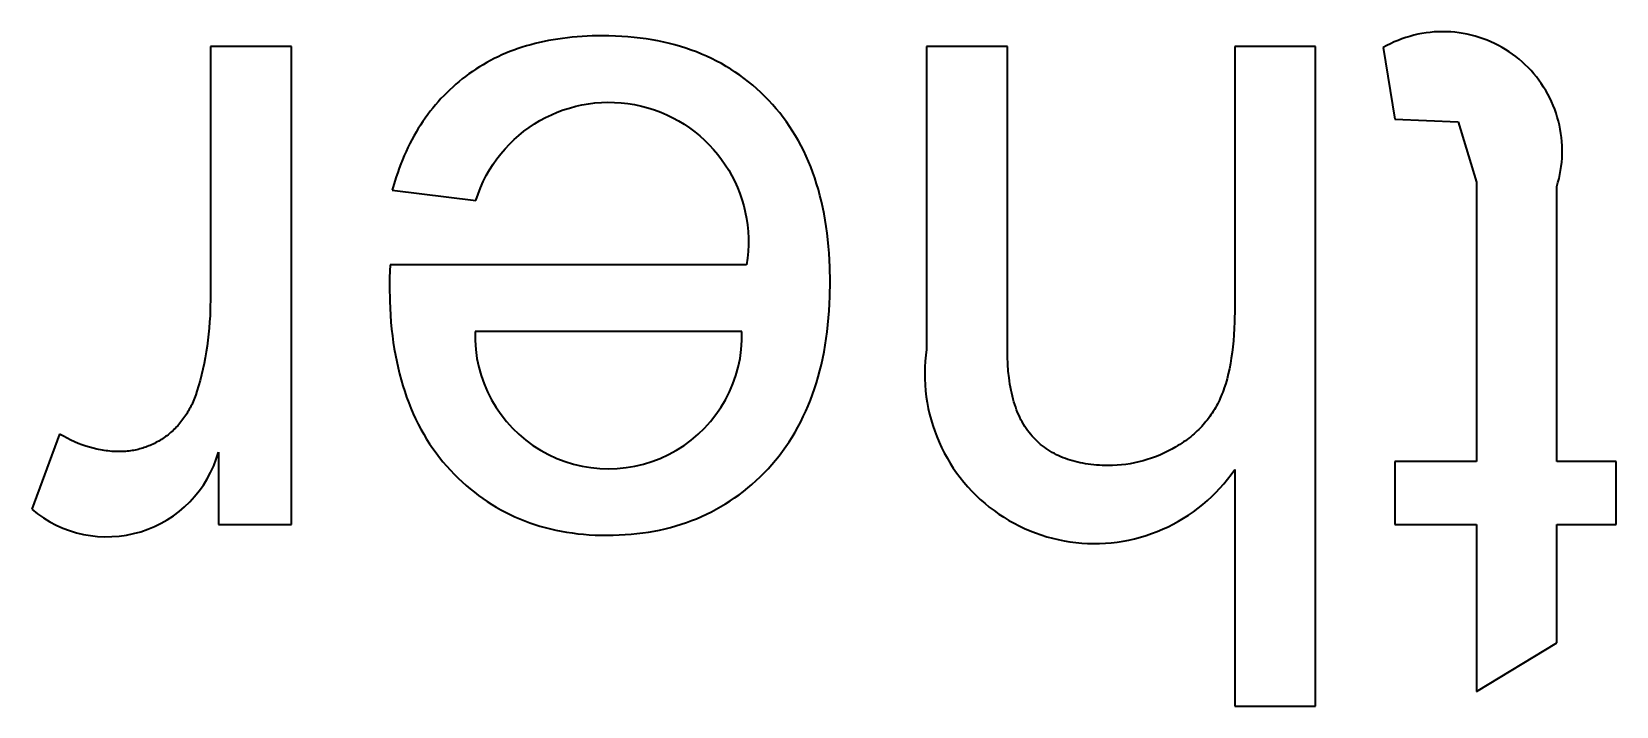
# Model space of a CAD drawing. Extents: x -1322 to 4351, y -2014 to 1793.
# Drawn here: x 696.78 to 703.15, y -606.5 to -603.79 of the extents above; entities that cross this region are included whole.
import ezdxf

# ---------------------------------------------------------------- set-up
doc = ezdxf.new("R2010")
doc.units = 0
doc.header["$MEASUREMENT"] = 0
doc.layers.add('01 Basic thick', color=7, linetype='CONTINUOUS', lineweight=35)

msp = doc.modelspace()

# ---------------------------------------------------------------- linework, layer by layer
at = {"layer": '01 Basic thick'}
for p, q in [((698.8775, -603.8189), (698.859, -603.8223)), ((698.8962, -603.8159), (698.8775, -603.8189)), ((698.9151, -603.8132), (698.8962, -603.8159)), ((698.9343, -603.8108), (698.9151, -603.8132)), ((698.9537, -603.8087), (698.9343, -603.8108)), ((698.9932, -603.8055), (698.9537, -603.8087)), ((699.0336, -603.8036), (698.9932, -603.8055)), ((699.075, -603.803), (699.0336, -603.8036)), ((699.1012, -603.8032), (699.075, -603.803)), ((699.127, -603.804), (699.1012, -603.8032)), ((699.1525, -603.8053), (699.127, -603.804)), ((699.1777, -603.807), (699.1525, -603.8053)), ((699.2025, -603.8093), (699.1777, -603.807)), ((699.2269, -603.8121), (699.2025, -603.8093)), ((699.2511, -603.8154), (699.2269, -603.8121)), ((699.2748, -603.8192), (699.2511, -603.8154)), ((699.2983, -603.8236), (699.2748, -603.8192)), ((702.2876, -603.8154), (702.2721, -603.8213)), ((702.3034, -603.8099), (702.2876, -603.8154)), ((702.3193, -603.8051), (702.3034, -603.8099)), ((702.3354, -603.8007), (702.3193, -603.8051)), ((702.3517, -603.797), (702.3354, -603.8007)), ((702.368, -603.7938), (702.3517, -603.797)), ((702.3845, -603.7912), (702.368, -603.7938)), ((702.401, -603.7891), (702.3845, -603.7912)), ((702.4176, -603.7876), (702.401, -603.7891)), ((702.4342, -603.7867), (702.4176, -603.7876)), ((702.4509, -603.7864), (702.4342, -603.7867)), ((702.4676, -603.7867), (702.4509, -603.7864)), ((702.4842, -603.7875), (702.4676, -603.7867)), ((702.5008, -603.7889), (702.4842, -603.7875)), ((702.5173, -603.7909), (702.5008, -603.7889)), ((702.5338, -603.7934), (702.5173, -603.7909)), ((702.5502, -603.7966), (702.5338, -603.7934)), ((702.5664, -603.8003), (702.5502, -603.7966)), ((702.5825, -603.8045), (702.5664, -603.8003)), ((702.5985, -603.8094), (702.5825, -603.8045)), ((702.6143, -603.8147), (702.5985, -603.8094)), ((702.6299, -603.8206), (702.6143, -603.8147)), ((697.5002, -603.8464), (697.5002, -604.8521)), ((697.8254, -603.8464), (697.5002, -603.8464)), ((697.8254, -605.767), (697.8254, -603.8464)), ((698.6713, -603.8801), (698.6557, -603.8873)), ((698.6872, -603.8733), (698.6713, -603.8801)), ((698.7033, -603.8667), (698.6872, -603.8733)), ((698.7197, -603.8605), (698.7033, -603.8667)), ((698.7363, -603.8546), (698.7197, -603.8605)), ((698.7531, -603.849), (698.7363, -603.8546)), ((698.7702, -603.8438), (698.7531, -603.849)), ((698.7875, -603.8388), (698.7702, -603.8438)), ((698.805, -603.8342), (698.7875, -603.8388)), ((698.8228, -603.8299), (698.805, -603.8342)), ((698.8408, -603.8259), (698.8228, -603.8299)), ((698.859, -603.8223), (698.8408, -603.8259)), ((699.3214, -603.8284), (699.2983, -603.8236)), ((699.3441, -603.8337), (699.3214, -603.8284)), ((699.3665, -603.8396), (699.3441, -603.8337)), ((699.3886, -603.8459), (699.3665, -603.8396)), ((699.4103, -603.8528), (699.3886, -603.8459)), ((699.4317, -603.8601), (699.4103, -603.8528)), ((699.4528, -603.868), (699.4317, -603.8601)), ((699.4735, -603.8764), (699.4528, -603.868)), ((699.4938, -603.8852), (699.4735, -603.8764)), ((700.377, -603.8464), (700.377, -605.0636)), ((700.7022, -603.8464), (700.377, -603.8464)), ((700.7022, -605.0636), (700.7022, -603.8464)), ((701.6156, -603.8464), (701.6156, -604.8976)), ((701.9408, -603.8464), (701.6156, -603.8464)), ((701.9408, -606.4979), (701.9408, -603.8464)), ((702.2268, -603.8424), (702.2122, -603.8505)), ((702.2122, -603.8505), (702.259, -604.1378)), ((702.2416, -603.8349), (702.2268, -603.8424)), ((702.2567, -603.8278), (702.2416, -603.8349)), ((702.2721, -603.8213), (702.2567, -603.8278)), ((702.6452, -603.8271), (702.6299, -603.8206)), ((702.6603, -603.8341), (702.6452, -603.8271)), ((702.6752, -603.8416), (702.6603, -603.8341)), ((702.6898, -603.8496), (702.6752, -603.8416)), ((702.7042, -603.8581), (702.6898, -603.8496)), ((702.7182, -603.8671), (702.7042, -603.8581)), ((702.7319, -603.8766), (702.7182, -603.8671)), ((702.7453, -603.8865), (702.7319, -603.8766)), ((698.5526, -603.9465), (698.5388, -603.9562)), ((698.5666, -603.9371), (698.5526, -603.9465)), ((698.5809, -603.928), (698.5666, -603.9371)), ((698.5954, -603.9192), (698.5809, -603.928)), ((698.6101, -603.9108), (698.5954, -603.9192)), ((698.625, -603.9026), (698.6101, -603.9108)), ((698.6402, -603.8948), (698.625, -603.9026)), ((698.6557, -603.8873), (698.6402, -603.8948)), ((699.5139, -603.8946), (699.4938, -603.8852)), ((699.5336, -603.9045), (699.5139, -603.8946)), ((699.5529, -603.9149), (699.5336, -603.9045)), ((699.5719, -603.9258), (699.5529, -603.9149)), ((699.5906, -603.9372), (699.5719, -603.9258)), ((699.6089, -603.9492), (699.5906, -603.9372)), ((702.7583, -603.8969), (702.7453, -603.8865)), ((702.7709, -603.9078), (702.7583, -603.8969)), ((702.7832, -603.9191), (702.7709, -603.9078)), ((702.795, -603.9308), (702.7832, -603.9191)), ((702.8064, -603.9429), (702.795, -603.9308)), ((702.8175, -603.9554), (702.8064, -603.9429)), ((698.4736, -604.0089), (698.4614, -604.0202)), ((698.4862, -603.9978), (698.4736, -604.0089)), ((698.4989, -603.987), (698.4862, -603.9978)), ((698.512, -603.9765), (698.4989, -603.987)), ((698.5253, -603.9662), (698.512, -603.9765)), ((698.5388, -603.9562), (698.5253, -603.9662)), ((699.6269, -603.9616), (699.6089, -603.9492)), ((699.6445, -603.9745), (699.6269, -603.9616)), ((699.6618, -603.9879), (699.6445, -603.9745)), ((699.6788, -604.0019), (699.6618, -603.9879)), ((699.6954, -604.0163), (699.6788, -604.0019)), ((702.828, -603.9683), (702.8175, -603.9554)), ((702.8382, -603.9815), (702.828, -603.9683)), ((702.8478, -603.9951), (702.8382, -603.9815)), ((702.857, -604.009), (702.8478, -603.9951)), ((702.8657, -604.0233), (702.857, -604.009)), ((698.415, -604.068), (698.4041, -604.0806)), ((698.4262, -604.0556), (698.415, -604.068)), ((698.4377, -604.0436), (698.4262, -604.0556)), ((698.4494, -604.0317), (698.4377, -604.0436)), ((698.4614, -604.0202), (698.4494, -604.0317)), ((699.7117, -604.0313), (699.6954, -604.0163)), ((699.7276, -604.0467), (699.7117, -604.0313)), ((699.7432, -604.0627), (699.7276, -604.0467)), ((699.7584, -604.0791), (699.7432, -604.0627)), ((702.8739, -604.0378), (702.8657, -604.0233)), ((702.8815, -604.0526), (702.8739, -604.0378)), ((702.8887, -604.0676), (702.8815, -604.0526)), ((702.8953, -604.0829), (702.8887, -604.0676)), ((698.363, -604.1336), (698.3534, -604.1475)), ((698.3729, -604.1199), (698.363, -604.1336)), ((698.383, -604.1065), (698.3729, -604.1199)), ((698.3934, -604.0934), (698.383, -604.1065)), ((698.4041, -604.0806), (698.3934, -604.0934)), ((699.7731, -604.0959), (699.7584, -604.0791)), ((699.7874, -604.1131), (699.7731, -604.0959)), ((699.8011, -604.1308), (699.7874, -604.1131)), ((699.8144, -604.1488), (699.8011, -604.1308)), ((702.9014, -604.0984), (702.8953, -604.0829)), ((702.907, -604.1141), (702.9014, -604.0984)), ((702.912, -604.13), (702.907, -604.1141)), ((702.9165, -604.1461), (702.912, -604.13)), ((698.3261, -604.1907), (698.3175, -604.2057)), ((698.3349, -604.176), (698.3261, -604.1907)), ((698.344, -604.1616), (698.3349, -604.176)), ((698.3534, -604.1475), (698.344, -604.1616)), ((699.8271, -604.1673), (699.8144, -604.1488)), ((699.8394, -604.1861), (699.8271, -604.1673)), ((699.8512, -604.2054), (699.8394, -604.1861)), ((702.259, -604.1378), (702.5132, -604.1488)), ((702.5132, -604.1488), (702.587, -604.3913)), ((702.9204, -604.1623), (702.9165, -604.1461)), ((702.9237, -604.1786), (702.9204, -604.1623)), ((702.9265, -604.195), (702.9237, -604.1786)), ((702.9287, -604.2115), (702.9265, -604.195)), ((698.2935, -604.252), (698.286, -604.268)), ((698.3012, -604.2363), (698.2935, -604.252)), ((698.3093, -604.2209), (698.3012, -604.2363)), ((698.3175, -604.2057), (698.3093, -604.2209)), ((699.8625, -604.2251), (699.8512, -604.2054)), ((699.8734, -604.2452), (699.8625, -604.2251)), ((699.8837, -604.2657), (699.8734, -604.2452)), ((702.9303, -604.2281), (702.9287, -604.2115)), ((702.9313, -604.2448), (702.9303, -604.2281)), ((702.9318, -604.2614), (702.9313, -604.2448)), ((702.9316, -604.2781), (702.9318, -604.2614)), ((698.2651, -604.3176), (698.2586, -604.3346)), ((698.2718, -604.3008), (698.2651, -604.3176)), ((698.2787, -604.2843), (698.2718, -604.3008)), ((698.286, -604.268), (698.2787, -604.2843)), ((699.8936, -604.2866), (699.8837, -604.2657)), ((699.903, -604.3079), (699.8936, -604.2866)), ((699.9119, -604.3296), (699.903, -604.3079)), ((702.9254, -604.3444), (702.9278, -604.3279)), ((702.9278, -604.3279), (702.9297, -604.3113)), ((702.9297, -604.3113), (702.931, -604.2947)), ((702.931, -604.2947), (702.9316, -604.2781)), ((698.2409, -604.3872), (698.2304, -604.4237)), ((698.2465, -604.3694), (698.2409, -604.3872)), ((698.2525, -604.3519), (698.2465, -604.3694)), ((698.2586, -604.3346), (698.2525, -604.3519)), ((699.9203, -604.3518), (699.9119, -604.3296)), ((699.9283, -604.3743), (699.9203, -604.3518)), ((699.9357, -604.3973), (699.9283, -604.3743)), ((702.587, -604.3913), (702.587, -605.5142)), ((702.9147, -604.3932), (702.9189, -604.3771)), ((702.9189, -604.3771), (702.9224, -604.3608)), ((702.9224, -604.3608), (702.9254, -604.3444)), ((698.2304, -604.4237), (698.5666, -604.465)), ((699.9427, -604.4206), (699.9357, -604.3973)), ((699.9492, -604.4444), (699.9427, -604.4206)), ((699.9552, -604.4686), (699.9492, -604.4444)), ((702.91, -604.4092), (702.9147, -604.3932)), ((702.91, -605.5142), (702.91, -604.4092)), ((699.9608, -604.4932), (699.9552, -604.4686)), ((699.9658, -604.5182), (699.9608, -604.4932)), ((699.9704, -604.5436), (699.9658, -604.5182)), ((699.9745, -604.5694), (699.9704, -604.5436)), ((699.9781, -604.5957), (699.9745, -604.5694)), ((699.9812, -604.6223), (699.9781, -604.5957)), ((699.9838, -604.6494), (699.9812, -604.6223)), ((699.986, -604.6768), (699.9838, -604.6494)), ((699.9877, -604.7047), (699.986, -604.6768)), ((699.9889, -604.733), (699.9877, -604.7047)), ((698.2199, -604.7741), (698.2194, -604.8108)), ((698.2215, -604.724), (698.2199, -604.7741)), ((699.6537, -604.724), (698.2215, -604.724)), ((699.9898, -604.7908), (699.9889, -604.733)), ((698.2194, -604.8108), (698.2204, -604.8694)), ((699.9889, -604.8506), (699.9898, -604.7908)), ((697.5002, -604.8521), (697.4993, -604.9031)), ((698.2204, -604.8694), (698.2232, -604.9263)), ((699.9859, -604.9086), (699.9877, -604.8798)), ((699.9877, -604.8798), (699.9889, -604.8506)), ((701.6156, -604.8976), (701.6148, -604.9524)), ((697.4967, -604.953), (697.4948, -604.9776)), ((697.4983, -604.9282), (697.4967, -604.953)), ((697.4993, -604.9031), (697.4983, -604.9282)), ((698.2232, -604.9263), (698.2254, -604.9542)), ((698.2254, -604.9542), (698.228, -604.9816)), ((699.9779, -604.9925), (699.9811, -604.9649)), ((699.9811, -604.9649), (699.9837, -604.937)), ((699.9837, -604.937), (699.9859, -604.9086)), ((701.6148, -604.9524), (701.6137, -604.9787)), ((697.4896, -605.0261), (697.4864, -605.0499)), ((697.4924, -605.002), (697.4896, -605.0261)), ((697.4948, -604.9776), (697.4924, -605.002)), ((698.228, -604.9816), (698.2311, -605.0086)), ((698.2311, -605.0086), (698.2347, -605.0352)), ((699.6358, -604.9913), (698.5632, -604.9913)), ((699.9701, -605.0463), (699.9742, -605.0196)), ((699.9742, -605.0196), (699.9779, -604.9925)), ((701.6104, -605.0291), (701.608, -605.0531)), ((701.6123, -605.0043), (701.6104, -605.0291)), ((701.6137, -604.9787), (701.6123, -605.0043)), ((697.4828, -605.0736), (697.4787, -605.0969)), ((697.4864, -605.0499), (697.4828, -605.0736)), ((698.2347, -605.0352), (698.2387, -605.0614)), ((698.2387, -605.0614), (698.2432, -605.0871)), ((698.2432, -605.0871), (698.2483, -605.1125)), ((699.9603, -605.0984), (699.9655, -605.0725)), ((699.9655, -605.0725), (699.9701, -605.0463)), ((700.374, -605.0872), (700.3718, -605.1109)), ((700.377, -605.0636), (700.374, -605.0872)), ((700.7026, -605.0936), (700.7022, -605.0636)), ((701.6053, -605.0764), (701.6021, -605.0989)), ((701.608, -605.0531), (701.6053, -605.0764)), ((697.4694, -605.1429), (697.4641, -605.1655)), ((697.4743, -605.12), (697.4694, -605.1429)), ((697.4787, -605.0969), (697.4743, -605.12)), ((698.2483, -605.1125), (698.2537, -605.1374)), ((698.2537, -605.1374), (698.2597, -605.1619)), ((699.942, -605.1734), (699.9486, -605.1488)), ((699.9486, -605.1488), (699.9547, -605.1238)), ((699.9547, -605.1238), (699.9603, -605.0984)), ((700.3705, -605.1347), (700.37, -605.1585)), ((700.3718, -605.1109), (700.3705, -605.1347)), ((700.7038, -605.1225), (700.7026, -605.0936)), ((700.7059, -605.1504), (700.7038, -605.1225)), ((700.7088, -605.1773), (700.7059, -605.1504)), ((701.5945, -605.1417), (701.59, -605.162)), ((701.5985, -605.1207), (701.5945, -605.1417)), ((701.6021, -605.0989), (701.5985, -605.1207)), ((697.4523, -605.2099), (697.4458, -605.2317)), ((697.4584, -605.1878), (697.4523, -605.2099)), ((697.4641, -605.1655), (697.4584, -605.1878)), ((698.2597, -605.1619), (698.2661, -605.186)), ((698.2661, -605.186), (698.2731, -605.2097)), ((698.2731, -605.2097), (698.2805, -605.2329)), ((699.9274, -605.2212), (699.935, -605.1975)), ((699.935, -605.1975), (699.942, -605.1734)), ((700.37, -605.1585), (700.3703, -605.1823)), ((700.3703, -605.1823), (700.3715, -605.2061)), ((700.3715, -605.2061), (700.3734, -605.2298)), ((700.7105, -605.1903), (700.7088, -605.1773)), ((700.7125, -605.2031), (700.7105, -605.1903)), ((700.7146, -605.2157), (700.7125, -605.2031)), ((700.717, -605.2279), (700.7146, -605.2157)), ((701.574, -605.2181), (701.571, -605.2268)), ((701.5798, -605.2002), (701.574, -605.2181)), ((701.5851, -605.1815), (701.5798, -605.2002)), ((701.59, -605.162), (701.5851, -605.1815)), ((697.4276, -605.2792), (697.4246, -605.2856)), ((697.4305, -605.2727), (697.4276, -605.2792)), ((697.436, -605.2594), (697.4305, -605.2727)), ((697.4411, -605.2457), (697.436, -605.2594)), ((697.4458, -605.2317), (697.4411, -605.2457)), ((698.2805, -605.2329), (698.2883, -605.2558)), ((698.2883, -605.2558), (698.2967, -605.2782)), ((698.2967, -605.2782), (698.3055, -605.3002)), ((699.9018, -605.2898), (699.9108, -605.2674)), ((699.9108, -605.2674), (699.9194, -605.2445)), ((699.9194, -605.2445), (699.9274, -605.2212)), ((700.3734, -605.2298), (700.3762, -605.2534)), ((700.3762, -605.2534), (700.3798, -605.2769)), ((700.3798, -605.2769), (700.3843, -605.3003)), ((700.7196, -605.2399), (700.717, -605.2279)), ((700.7224, -605.2517), (700.7196, -605.2399)), ((700.7254, -605.2632), (700.7224, -605.2517)), ((700.7286, -605.2744), (700.7254, -605.2632)), ((700.732, -605.2854), (700.7286, -605.2744)), ((701.5466, -605.2829), (701.5426, -605.2905)), ((701.5505, -605.2753), (701.5466, -605.2829)), ((701.5542, -605.2675), (701.5505, -605.2753)), ((701.5578, -605.2597), (701.5542, -605.2675)), ((701.5646, -605.2436), (701.5578, -605.2597)), ((701.5678, -605.2353), (701.5646, -605.2436)), ((701.571, -605.2268), (701.5678, -605.2353)), ((697.3895, -605.3443), (697.3855, -605.3497)), ((697.3935, -605.3389), (697.3895, -605.3443)), ((697.3973, -605.3333), (697.3935, -605.3389)), ((697.4011, -605.3277), (697.3973, -605.3333)), ((697.4047, -605.322), (697.4011, -605.3277)), ((697.4083, -605.3161), (697.4047, -605.322)), ((697.4117, -605.3102), (697.4083, -605.3161)), ((697.4151, -605.3042), (697.4117, -605.3102)), ((697.4184, -605.2981), (697.4151, -605.3042)), ((697.4215, -605.2919), (697.4184, -605.2981)), ((697.4246, -605.2856), (697.4215, -605.2919)), ((698.3055, -605.3002), (698.3148, -605.3218)), ((698.3148, -605.3218), (698.3246, -605.343)), ((698.3246, -605.343), (698.3349, -605.3638)), ((699.8719, -605.3546), (699.8823, -605.3335)), ((699.8823, -605.3335), (699.8923, -605.3119)), ((699.8923, -605.3119), (699.9018, -605.2898)), ((700.3843, -605.3003), (700.3895, -605.3235)), ((700.3895, -605.3235), (700.3956, -605.3465)), ((700.3956, -605.3465), (700.4025, -605.3693)), ((700.7356, -605.2961), (700.732, -605.2854)), ((700.7395, -605.3066), (700.7356, -605.2961)), ((700.7435, -605.3168), (700.7395, -605.3066)), ((700.7477, -605.3267), (700.7435, -605.3168)), ((700.7522, -605.3364), (700.7477, -605.3267)), ((700.7569, -605.3459), (700.7522, -605.3364)), ((700.7617, -605.355), (700.7569, -605.3459)), ((701.5053, -605.3472), (701.4999, -605.3538)), ((701.5104, -605.3405), (701.5053, -605.3472)), ((701.5155, -605.3336), (701.5104, -605.3405)), ((701.5204, -605.3267), (701.5155, -605.3336)), ((701.5251, -605.3197), (701.5204, -605.3267)), ((701.5297, -605.3125), (701.5251, -605.3197)), ((701.5341, -605.3053), (701.5297, -605.3125)), ((701.5384, -605.2979), (701.5341, -605.3053)), ((701.5426, -605.2905), (701.5384, -605.2979)), ((696.894, -605.4039), (696.7817, -605.7057)), ((696.909, -605.4125), (696.894, -605.4039)), ((697.3245, -605.4101), (697.3192, -605.4141)), ((697.3298, -605.4061), (697.3245, -605.4101)), ((697.3349, -605.4019), (697.3298, -605.4061)), ((697.34, -605.3977), (697.3349, -605.4019)), ((697.345, -605.3933), (697.34, -605.3977)), ((697.3499, -605.3889), (697.345, -605.3933)), ((697.3546, -605.3843), (697.3499, -605.3889)), ((697.3593, -605.3797), (697.3546, -605.3843)), ((697.3639, -605.3749), (697.3593, -605.3797)), ((697.3684, -605.3701), (697.3639, -605.3749)), ((697.3728, -605.3651), (697.3684, -605.3701)), ((697.3772, -605.3601), (697.3728, -605.3651)), ((697.3814, -605.3549), (697.3772, -605.3601)), ((697.3855, -605.3497), (697.3814, -605.3549)), ((698.3349, -605.3638), (698.3456, -605.3841)), ((698.3456, -605.3841), (698.3569, -605.4041)), ((698.3569, -605.4041), (698.3686, -605.4236)), ((699.8375, -605.4156), (699.8495, -605.3957)), ((699.8495, -605.3957), (699.8609, -605.3754)), ((699.8609, -605.3754), (699.8719, -605.3546)), ((700.4025, -605.3693), (700.4101, -605.3918)), ((700.4101, -605.3918), (700.4185, -605.4141)), ((700.7668, -605.3639), (700.7617, -605.355)), ((700.7721, -605.3726), (700.7668, -605.3639)), ((700.7776, -605.381), (700.7721, -605.3726)), ((700.7833, -605.3891), (700.7776, -605.381)), ((700.7892, -605.397), (700.7833, -605.3891)), ((700.7954, -605.4046), (700.7892, -605.397)), ((700.8017, -605.412), (700.7954, -605.4046)), ((701.4455, -605.4087), (701.4388, -605.4143)), ((701.4522, -605.403), (701.4455, -605.4087)), ((701.4586, -605.3972), (701.4522, -605.403)), ((701.465, -605.3913), (701.4586, -605.3972)), ((701.4712, -605.3854), (701.465, -605.3913)), ((701.4772, -605.3793), (701.4712, -605.3854)), ((701.4831, -605.3731), (701.4772, -605.3793)), ((701.4889, -605.3667), (701.4831, -605.3731)), ((701.4945, -605.3603), (701.4889, -605.3667)), ((701.4999, -605.3538), (701.4945, -605.3603)), ((696.9239, -605.4204), (696.909, -605.4125)), ((696.9389, -605.4278), (696.9239, -605.4204)), ((696.9538, -605.4347), (696.9389, -605.4278)), ((696.9687, -605.441), (696.9538, -605.4347)), ((696.9837, -605.4468), (696.9687, -605.441)), ((696.9986, -605.452), (696.9837, -605.4468)), ((697.0135, -605.4566), (696.9986, -605.452)), ((697.0284, -605.4608), (697.0135, -605.4566)), ((697.0434, -605.4643), (697.0284, -605.4608)), ((697.0508, -605.4659), (697.0434, -605.4643)), ((697.0583, -605.4674), (697.0508, -605.4659)), ((697.0657, -605.4687), (697.0583, -605.4674)), ((697.0732, -605.4698), (697.0657, -605.4687)), ((697.0807, -605.4708), (697.0732, -605.4698)), ((697.0881, -605.4717), (697.0807, -605.4708)), ((697.0956, -605.4725), (697.0881, -605.4717)), ((697.1031, -605.4731), (697.0956, -605.4725)), ((697.1106, -605.4736), (697.1031, -605.4731)), ((697.1181, -605.4739), (697.1106, -605.4736)), ((697.1255, -605.4741), (697.1181, -605.4739)), ((697.133, -605.4742), (697.1255, -605.4741)), ((697.1397, -605.4741), (697.133, -605.4742)), ((697.1463, -605.474), (697.1397, -605.4741)), ((697.1528, -605.4736), (697.1463, -605.474)), ((697.1593, -605.4732), (697.1528, -605.4736)), ((697.1658, -605.4726), (697.1593, -605.4732)), ((697.1722, -605.472), (697.1658, -605.4726)), ((697.1786, -605.4711), (697.1722, -605.472)), ((697.1849, -605.4702), (697.1786, -605.4711)), ((697.1913, -605.4691), (697.1849, -605.4702)), ((697.1975, -605.468), (697.1913, -605.4691)), ((697.2037, -605.4666), (697.1975, -605.468)), ((697.2099, -605.4652), (697.2037, -605.4666)), ((697.2161, -605.4636), (697.2099, -605.4652)), ((697.2221, -605.4619), (697.2161, -605.4636)), ((697.2282, -605.4601), (697.2221, -605.4619)), ((697.2342, -605.4582), (697.2282, -605.4601)), ((697.2402, -605.4561), (697.2342, -605.4582)), ((697.2461, -605.4539), (697.2402, -605.4561)), ((697.252, -605.4516), (697.2461, -605.4539)), ((697.2578, -605.4492), (697.252, -605.4516)), ((697.2636, -605.4466), (697.2578, -605.4492)), ((697.2694, -605.4439), (697.2636, -605.4466)), ((697.2751, -605.4411), (697.2694, -605.4439)), ((697.2808, -605.4382), (697.2751, -605.4411)), ((697.2864, -605.4351), (697.2808, -605.4382)), ((697.292, -605.4319), (697.2864, -605.4351)), ((697.2975, -605.4286), (697.292, -605.4319)), ((697.303, -605.4252), (697.2975, -605.4286)), ((697.3085, -605.4216), (697.303, -605.4252)), ((697.3139, -605.4179), (697.3085, -605.4216)), ((697.3192, -605.4141), (697.3139, -605.4179)), ((698.3686, -605.4236), (698.3808, -605.4427)), ((698.3808, -605.4427), (698.3934, -605.4614)), ((698.3934, -605.4614), (698.4066, -605.4797)), ((699.785, -605.491), (699.7989, -605.4728)), ((699.7989, -605.4728), (699.8122, -605.4542)), ((699.8122, -605.4542), (699.8251, -605.4351)), ((699.8251, -605.4351), (699.8375, -605.4156)), ((700.4185, -605.4141), (700.4277, -605.436)), ((700.4277, -605.436), (700.4377, -605.4577)), ((700.4377, -605.4577), (700.4484, -605.4789)), ((700.8082, -605.4191), (700.8017, -605.412)), ((700.8149, -605.4259), (700.8082, -605.4191)), ((700.8218, -605.4325), (700.8149, -605.4259)), ((700.8288, -605.4389), (700.8218, -605.4325)), ((700.836, -605.445), (700.8288, -605.4389)), ((700.8434, -605.451), (700.836, -605.445)), ((700.8509, -605.4567), (700.8434, -605.451)), ((700.8586, -605.4622), (700.8509, -605.4567)), ((700.8665, -605.4675), (700.8586, -605.4622)), ((700.8745, -605.4726), (700.8665, -605.4675)), ((700.8828, -605.4775), (700.8745, -605.4726)), ((701.3473, -605.4726), (701.331, -605.4805)), ((701.3634, -605.4641), (701.3473, -605.4726)), ((701.3793, -605.4549), (701.3634, -605.4641)), ((701.3873, -605.4502), (701.3793, -605.4549)), ((701.3951, -605.4454), (701.3873, -605.4502)), ((701.4027, -605.4405), (701.3951, -605.4454)), ((701.4102, -605.4355), (701.4027, -605.4405)), ((701.4176, -605.4303), (701.4102, -605.4355)), ((701.4248, -605.4251), (701.4176, -605.4303)), ((701.4318, -605.4197), (701.4248, -605.4251)), ((701.4388, -605.4143), (701.4318, -605.4197)), ((697.5326, -605.4763), (697.5326, -605.767)), ((698.4066, -605.4797), (698.4202, -605.4975)), ((698.4202, -605.4975), (698.4343, -605.515)), ((698.4343, -605.515), (698.4489, -605.532)), ((698.4489, -605.532), (698.464, -605.5486)), ((699.7405, -605.5431), (699.7558, -605.5262)), ((699.7558, -605.5262), (699.7706, -605.5088)), ((699.7706, -605.5088), (699.785, -605.491)), ((700.4484, -605.4789), (700.4598, -605.4998)), ((700.4598, -605.4998), (700.472, -605.5202)), ((700.472, -605.5202), (700.4849, -605.5402)), ((700.8912, -605.4821), (700.8828, -605.4775)), ((700.8998, -605.4866), (700.8912, -605.4821)), ((700.9085, -605.4908), (700.8998, -605.4866)), ((700.9174, -605.4948), (700.9085, -605.4908)), ((700.9265, -605.4986), (700.9174, -605.4948)), ((700.9358, -605.5022), (700.9265, -605.4986)), ((700.9452, -605.5056), (700.9358, -605.5022)), ((700.9548, -605.5087), (700.9452, -605.5056)), ((700.9646, -605.5116), (700.9548, -605.5087)), ((700.9745, -605.5144), (700.9646, -605.5116)), ((700.9847, -605.5169), (700.9745, -605.5144)), ((700.995, -605.5191), (700.9847, -605.5169)), ((701.0054, -605.5212), (700.995, -605.5191)), ((701.016, -605.523), (701.0054, -605.5212)), ((701.0268, -605.5247), (701.016, -605.523)), ((701.0378, -605.5261), (701.0268, -605.5247)), ((701.049, -605.5273), (701.0378, -605.5261)), ((701.0603, -605.5283), (701.049, -605.5273)), ((701.0718, -605.529), (701.0603, -605.5283)), ((701.0834, -605.5296), (701.0718, -605.529)), ((701.0952, -605.5299), (701.0834, -605.5296)), ((701.1072, -605.53), (701.0952, -605.5299)), ((701.1252, -605.5297), (701.1072, -605.53)), ((701.1431, -605.5288), (701.1252, -605.5297)), ((701.1609, -605.5274), (701.1431, -605.5288)), ((701.1785, -605.5254), (701.1609, -605.5274)), ((701.196, -605.5227), (701.1785, -605.5254)), ((701.2134, -605.5195), (701.196, -605.5227)), ((701.2306, -605.5157), (701.2134, -605.5195)), ((701.2477, -605.5113), (701.2306, -605.5157)), ((701.2646, -605.5063), (701.2477, -605.5113)), ((701.2814, -605.5008), (701.2646, -605.5063)), ((701.2981, -605.4946), (701.2814, -605.5008)), ((701.3146, -605.4879), (701.2981, -605.4946)), ((701.331, -605.4805), (701.3146, -605.4879)), ((702.587, -605.5142), (702.259, -605.5142)), ((702.259, -605.5142), (702.259, -605.767)), ((703.1491, -605.5142), (702.91, -605.5142)), ((703.1491, -605.767), (703.1491, -605.5142)), ((698.464, -605.5486), (698.4793, -605.5647)), ((698.4793, -605.5647), (698.495, -605.5803)), ((698.495, -605.5803), (698.5109, -605.5953)), ((698.5109, -605.5953), (698.5271, -605.6099)), ((699.6757, -605.6058), (699.6923, -605.5909)), ((699.6923, -605.5909), (699.7086, -605.5755)), ((699.7086, -605.5755), (699.7247, -605.5596)), ((699.7247, -605.5596), (699.7405, -605.5431)), ((700.4849, -605.5402), (700.4984, -605.5598)), ((700.4984, -605.5598), (700.5127, -605.5789)), ((700.5127, -605.5789), (700.5276, -605.5974)), ((700.5276, -605.5974), (700.5431, -605.6155)), ((701.5723, -605.6033), (701.5874, -605.5849)), ((701.5874, -605.5849), (701.6018, -605.5659)), ((701.6018, -605.5659), (701.6156, -605.5465)), ((701.6156, -605.5465), (701.6156, -606.4979)), ((698.5271, -605.6099), (698.5436, -605.6239)), ((698.5436, -605.6239), (698.5604, -605.6375)), ((698.5604, -605.6375), (698.5774, -605.6505)), ((698.5774, -605.6505), (698.5947, -605.663)), ((698.5947, -605.663), (698.6123, -605.6751)), ((699.5882, -605.6724), (699.6063, -605.6601)), ((699.6063, -605.6601), (699.624, -605.6473)), ((699.624, -605.6473), (699.6415, -605.634)), ((699.6415, -605.634), (699.6587, -605.6202)), ((699.6587, -605.6202), (699.6757, -605.6058)), ((700.5431, -605.6155), (700.5592, -605.633)), ((700.5592, -605.633), (700.576, -605.6499)), ((700.576, -605.6499), (700.5933, -605.6662)), ((701.5058, -605.6713), (701.5233, -605.6551)), ((701.5233, -605.6551), (701.5402, -605.6384)), ((701.5402, -605.6384), (701.5566, -605.6211)), ((701.5566, -605.6211), (701.5723, -605.6033)), ((698.6123, -605.6751), (698.6301, -605.6866)), ((698.6301, -605.6866), (698.6483, -605.6975)), ((698.6483, -605.6975), (698.6667, -605.708)), ((698.6667, -605.708), (698.6853, -605.718)), ((698.6853, -605.718), (698.7043, -605.7275)), ((698.7043, -605.7275), (698.7235, -605.7364)), ((699.4737, -605.735), (699.4935, -605.7259)), ((699.4935, -605.7259), (699.513, -605.7163)), ((699.513, -605.7163), (699.5323, -605.7061)), ((699.5323, -605.7061), (699.5512, -605.6954)), ((699.5512, -605.6954), (699.5698, -605.6842)), ((699.5698, -605.6842), (699.5882, -605.6724)), ((700.5933, -605.6662), (700.6112, -605.6819)), ((700.6112, -605.6819), (700.6296, -605.6969)), ((700.6296, -605.6969), (700.6485, -605.7114)), ((700.6485, -605.7114), (700.668, -605.7251)), ((700.668, -605.7251), (700.6878, -605.7382)), ((701.4105, -605.7422), (701.4305, -605.7294)), ((701.4305, -605.7294), (701.4501, -605.7158)), ((701.4501, -605.7158), (701.4692, -605.7016)), ((701.4692, -605.7016), (701.4878, -605.6868)), ((701.4878, -605.6868), (701.5058, -605.6713)), ((697.5326, -605.767), (697.8254, -605.767)), ((698.7235, -605.7364), (698.743, -605.7449)), ((698.743, -605.7449), (698.7628, -605.7528)), ((698.7628, -605.7528), (698.7829, -605.7602)), ((698.7829, -605.7602), (698.8032, -605.7671)), ((698.8032, -605.7671), (698.8239, -605.7735)), ((698.8239, -605.7735), (698.8448, -605.7794)), ((698.8448, -605.7794), (698.8659, -605.7848)), ((698.8659, -605.7848), (698.8874, -605.7896)), ((698.8874, -605.7896), (698.9091, -605.794)), ((699.2825, -605.7937), (699.3049, -605.7893)), ((699.3049, -605.7893), (699.3271, -605.7843)), ((699.3271, -605.7843), (699.3489, -605.7789)), ((699.3489, -605.7789), (699.3704, -605.7729)), ((699.3704, -605.7729), (699.3916, -605.7663)), ((699.3916, -605.7663), (699.4126, -605.7593)), ((699.4126, -605.7593), (699.4333, -605.7517)), ((699.4333, -605.7517), (699.4536, -605.7437)), ((699.4536, -605.7437), (699.4737, -605.735)), ((700.6878, -605.7382), (700.7082, -605.7505)), ((700.7082, -605.7505), (700.7289, -605.7622)), ((700.7289, -605.7622), (700.7501, -605.7731)), ((700.7501, -605.7731), (700.7716, -605.7832)), ((700.7716, -605.7832), (700.7935, -605.7927)), ((700.7935, -605.7927), (700.8156, -605.8013)), ((701.3043, -605.7955), (701.3262, -605.7863)), ((701.3262, -605.7863), (701.3478, -605.7764)), ((701.3478, -605.7764), (701.3691, -605.7657)), ((701.3691, -605.7657), (701.39, -605.7543)), ((701.39, -605.7543), (701.4105, -605.7422)), ((702.259, -605.767), (702.587, -605.767)), ((702.587, -605.767), (702.587, -606.438)), ((702.91, -606.243), (702.91, -605.767)), ((702.91, -605.767), (703.1491, -605.767)), ((698.9091, -605.794), (698.9311, -605.7978)), ((698.9311, -605.7978), (698.9534, -605.8012)), ((698.9534, -605.8012), (698.9759, -605.804)), ((698.9759, -605.804), (698.9988, -605.8063)), ((698.9988, -605.8063), (699.0219, -605.8081)), ((699.0219, -605.8081), (699.0453, -605.8094)), ((699.0453, -605.8094), (699.069, -605.8101)), ((699.069, -605.8101), (699.0929, -605.8104)), ((699.0929, -605.8104), (699.1176, -605.8101)), ((699.1176, -605.8101), (699.1421, -605.8093)), ((699.1421, -605.8093), (699.1662, -605.808)), ((699.1662, -605.808), (699.1901, -605.8062)), ((699.1901, -605.8062), (699.2136, -605.8039)), ((699.2136, -605.8039), (699.2369, -605.801)), ((699.2369, -605.801), (699.2599, -605.7976)), ((699.2599, -605.7976), (699.2825, -605.7937)), ((700.8156, -605.8013), (700.8381, -605.8092)), ((700.8381, -605.8092), (700.8608, -605.8162)), ((700.8608, -605.8162), (700.8838, -605.8225)), ((700.8838, -605.8225), (700.9069, -605.828)), ((700.9069, -605.828), (700.9302, -605.8327)), ((700.9302, -605.8327), (700.9537, -605.8365)), ((700.9537, -605.8365), (700.9773, -605.8395)), ((700.9773, -605.8395), (701.001, -605.8418)), ((701.001, -605.8418), (701.0248, -605.8431)), ((701.0248, -605.8431), (701.0486, -605.8437)), ((701.0486, -605.8437), (701.0724, -605.8434)), ((701.0724, -605.8434), (701.0961, -605.8423)), ((701.0961, -605.8423), (701.1199, -605.8403)), ((701.1199, -605.8403), (701.1435, -605.8376)), ((701.1435, -605.8376), (701.167, -605.834)), ((701.167, -605.834), (701.1904, -605.8296)), ((701.1904, -605.8296), (701.2136, -605.8244)), ((701.2136, -605.8244), (701.2366, -605.8183)), ((701.2366, -605.8183), (701.2594, -605.8115)), ((701.2594, -605.8115), (701.282, -605.8039)), ((701.282, -605.8039), (701.3043, -605.7955)), ((702.587, -606.438), (702.91, -606.243)), ((701.6156, -606.4979), (701.9408, -606.4979))]:
    msp.add_line(p, q, dxfattribs=at)
at = {"layer": '01 Basic thick', "extrusion": (0, 0, -1)}
msp.add_arc((-699.1016, -604.6302), 0.56, 17.15594, 189.64869, dxfattribs=at)
at = {"layer": '01 Basic thick'}
for centre, radius, start, end in [((699.0995, -605.0067), 0.5365, 178.3581, 1.6419), ((697.0835, -605.3499), 0.4665, 229.69514, 344.28116)]:
    msp.add_arc(centre, radius, start, end, dxfattribs=at)

doc.saveas('drawing.dxf')
